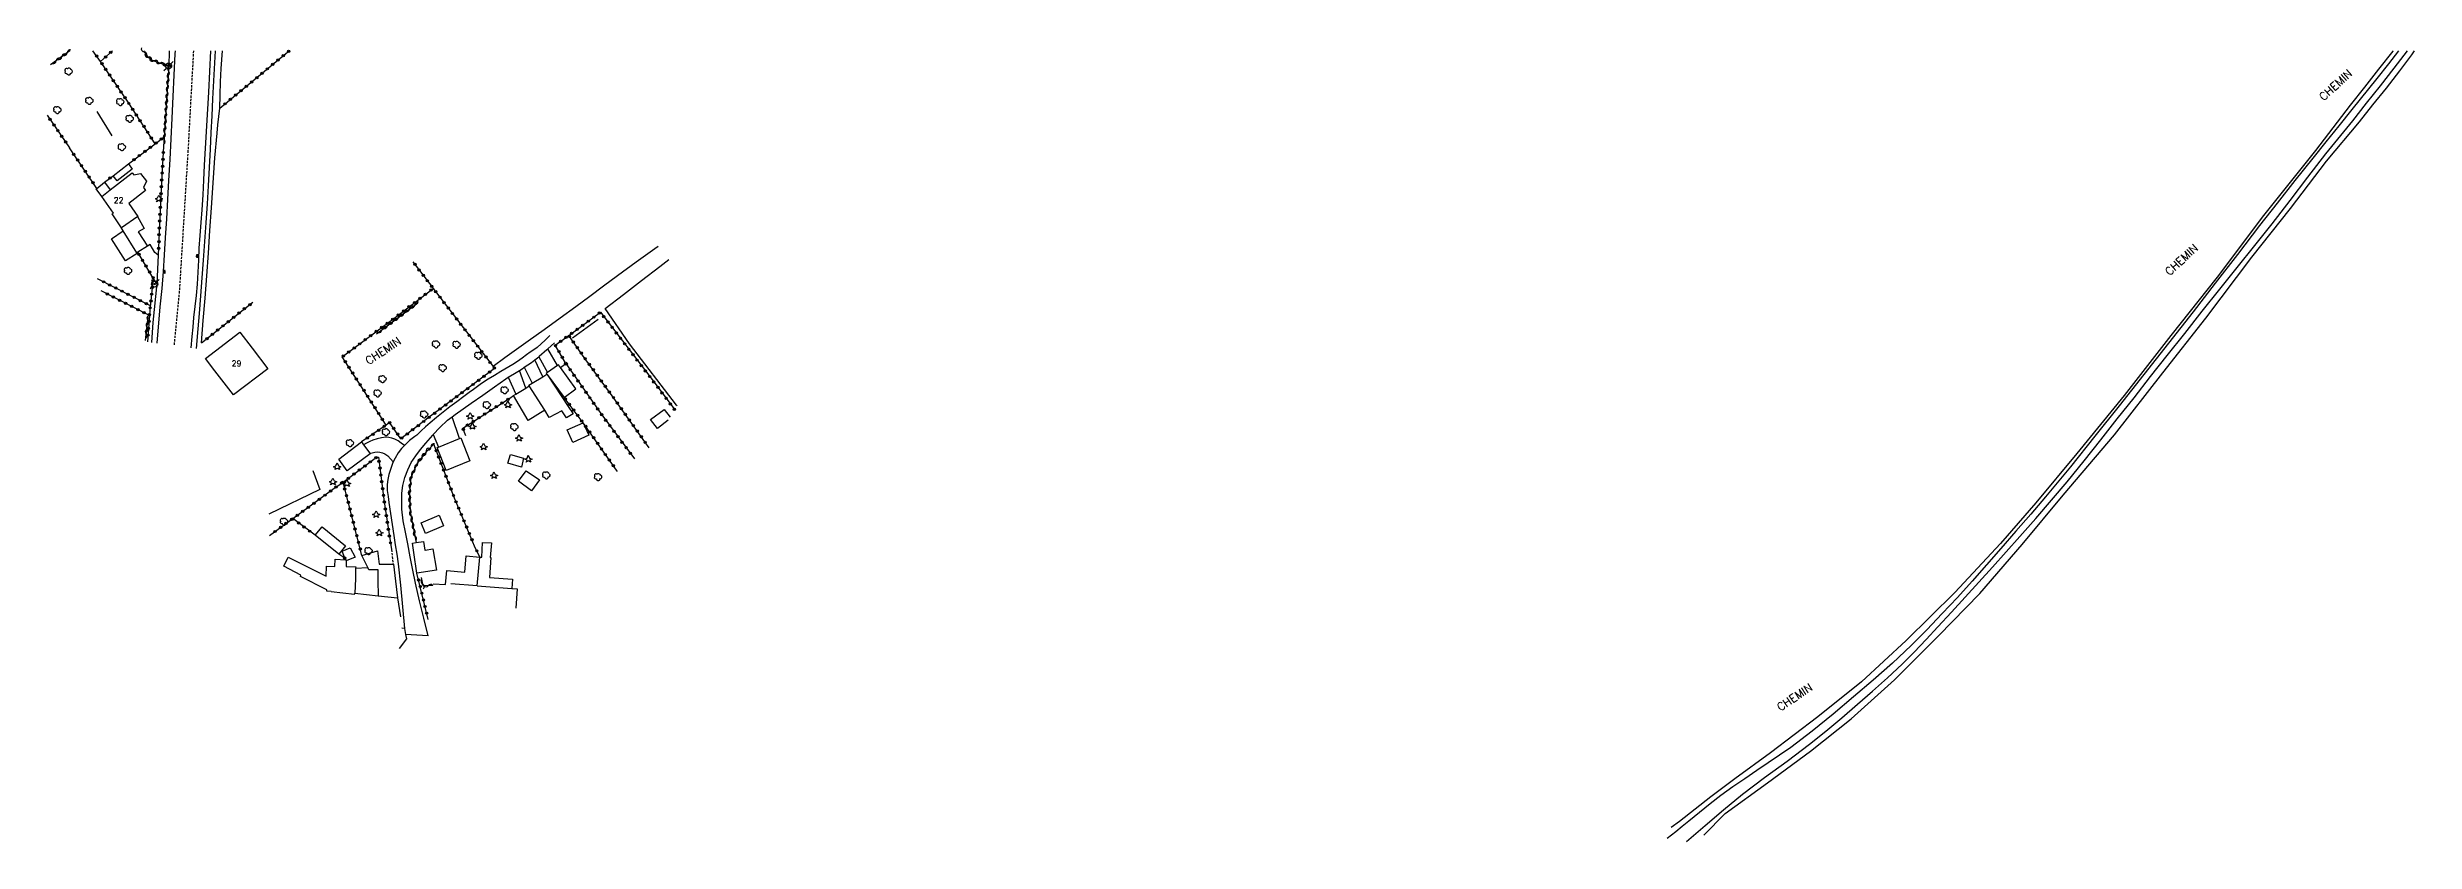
# Model space of a CAD drawing. Header units: millimetres. Extents: x 96009 to 97000, y 132000 to 133001.
# Drawn here: x 96009 to 96526, y 132827 to 133001 of the extents above; entities that cross this region are included whole.
import ezdxf
from ezdxf.enums import TextEntityAlignment as Align

# ---------------------------------------------------------------- set-up
doc = ezdxf.new("R2010")
doc.units = ezdxf.units.MM
doc.linetypes.add('DASHED', pattern=[0.75, 0.5, -0.25])
doc.layers.get('0').update_dxf_attribs({"linetype": 'CONTINUOUS'})
for name, color, linetype in [('W0001', 6, 'DASHED'), ('W0008', 7, 'CONTINUOUS'), ('W0014', 7, 'CONTINUOUS'), ('W0017', 7, 'CONTINUOUS'), ('W0071', 7, 'CONTINUOUS'), ('W0101', 7, 'CONTINUOUS'), ('W0104', 1, 'CONTINUOUS'), ('W0112', 1, 'DASHED'), ('W0300', 7, 'CONTINUOUS'), ('W0303', 7, 'CONTINUOUS'), ('W0310', 3, 'CONTINUOUS'), ('W0323', 7, 'CONTINUOUS'), ('W0330', 7, 'CONTINUOUS'), ('W0401', 7, 'CONTINUOUS'), ('W0473', 7, 'CONTINUOUS'), ('W0989', 7, 'CONTINUOUS'), ('W0991', 7, 'CONTINUOUS')]:
    doc.layers.add(name, color=color, linetype=linetype)
doc.styles.get("Standard").update_dxf_attribs({"font": 'romans.shx', "width": 0.85})

# ---------------------------------------------------------------- blocks, each defined once
blk = doc.blocks.new('T300')
for p, q in [((-0.8, 0.51), (-0.86, 0.34)), ((-0.86, 0.34), (-0.86, 0.17)), ((-0.86, 0.17), (-0.74, 0.06)), ((-0.69, 0.63), (-0.8, 0.51)), ((-0.8, -0.06), (-0.74, 0.06)), ((-0.74, 0.06), (-0.69, 0.11)), ((-0.57, 0.69), (-0.69, 0.63)), ((-0.46, 0.69), (-0.57, 0.69)), ((-0.29, 0.63), (-0.46, 0.69)), ((-0.29, 0.63), (-0.17, 0.74)), ((-0.23, 0.57), (-0.29, 0.63)), ((-0.17, 0.74), (-0.06, 0.8)), ((-0.06, 0.8), (0.06, 0.8)), ((0.06, 0.8), (0.23, 0.74)), ((0.23, 0.74), (0.34, 0.63)), ((0.34, 0.63), (0.4, 0.51)), ((0.46, 0.46), (0.34, 0.46)), ((0.4, 0.51), (0.4, 0.46)), ((0.57, 0.4), (0.46, 0.46)), ((0.57, 0.4), (0.69, 0.29)), ((0.69, 0.29), (0.74, 0.17)), ((0.74, 0.06), (0.69, -0.17)), ((0.74, 0.17), (0.74, 0.06)), ((-0.8, -0.17), (-0.8, -0.06)), ((-0.8, -0.23), (-0.8, -0.17)), ((-0.74, -0.34), (-0.8, -0.23)), ((-0.69, -0.4), (-0.74, -0.34)), ((-0.51, -0.46), (-0.69, -0.4)), ((-0.4, -0.46), (-0.51, -0.46)), ((-0.4, -0.46), (-0.34, -0.46)), ((-0.34, -0.46), (-0.34, -0.4)), ((-0.34, -0.51), (-0.34, -0.46)), ((-0.29, -0.63), (-0.34, -0.51)), ((-0.17, -0.74), (-0.29, -0.63)), ((-0.06, -0.8), (-0.17, -0.74)), ((0.06, -0.8), (-0.06, -0.8)), ((0.17, -0.74), (0.06, -0.8)), ((0.23, -0.69), (0.17, -0.74)), ((0.29, -0.46), (0.23, -0.46)), ((0.29, -0.63), (0.23, -0.69)), ((0.46, -0.4), (0.29, -0.46)), ((0.34, -0.51), (0.29, -0.63)), ((0.34, -0.51), (0.34, -0.46)), ((0.57, -0.34), (0.46, -0.4)), ((0.63, -0.29), (0.57, -0.34)), ((0.69, -0.17), (0.63, -0.29))]:
    blk.add_line(p, q)
blk = doc.blocks.new('T303')
for p, q in [((-0.77, 0), (-0.28, 0.21)), ((-0.28, -0.21), (-0.77, 0)), ((-0.28, 0.21), (0, 0.83)), ((0, 0.83), (0.28, 0.21)), ((0.28, 0.21), (0.83, 0)), ((0.83, 0), (0.28, -0.21)), ((-0.49, -0.63), (-0.28, -0.21)), ((0, -0.35), (-0.49, -0.63)), ((0.56, -0.63), (0, -0.35)), ((0.28, -0.21), (0.56, -0.63))]:
    blk.add_line(p, q)
blk = doc.blocks.new('T473')
for p, q in [((-0.166667, 0.166667), (0.166667, -0.166667)), ((-0.166667, -0.166667), (0.166667, 0.166667)), ((0.500001, 0.500001), (1.000002, 1.000002)), ((-1.000002, -1.000002), (-0.500001, -0.500001))]:
    blk.add_line(p, q)
blk.add_ellipse((0, 0), major_axis=(0.471405, 0.471405), ratio=1, start_param=5.4977871438, end_param=11.780972451)
blk = doc.blocks.new('T401')
for p, q in [((-0.3, 0.3), (0, 0.3)), ((-0.3, -0.25), (-0.3, 0.3)), ((-0.3, 0.15), (0, 0.15)), ((-0.3, 0), (0, 0)), ((0, 0.3), (0, -0.25)), ((-0.3, -0.15), (0, -0.15)), ((-0.3, -0.25), (-0.3, -0.3)), ((-0.3, -0.3), (0, -0.3)), ((0, -0.3), (0, -0.25))]:
    blk.add_line(p, q)
blk = doc.blocks.new('t323o')
at = {"color": 0, "linetype": 'Continuous'}
for radius in [0.25, 0.15]:
    blk.add_circle((0, 0), radius, dxfattribs=at)
blk = doc.blocks.new('t310o')
at = {"color": 0, "linetype": 'Continuous'}
for centre, start, end in [((-0.5, 0.38), 216.8699, 323.1304), ((0.5, -0.37), 36.8699, 143.1303)]:
    blk.add_arc(centre, 0.625, start, end, dxfattribs=at)

msp = doc.modelspace()

# ---------------------------------------------------------------- linework, layer by layer
at = {"layer": 'W0001'}
msp.add_lwpolyline([(96040.52, 133000), (96039.32, 132978.2), (96037.43, 132947.43), (96036.27, 132935.59)], dxfattribs=at)
at = {"layer": 'W0008'}
msp.add_lwpolyline([(96091.83, 132872.11), (96086.9, 132872.41)], dxfattribs=at)
at = {"layer": 'W0014'}
for points in [[(96035.22, 133000), (96035.12, 132996.67)], [(96036.49, 133000), (96036.45, 132999.34), (96036.21, 132994.67), (96035.99, 132990), (96035.77, 132985.32)], [(96040.05, 132935.1), (96040.26, 132937.55), (96040.44, 132939.61), (96040.63, 132941.67), (96040.89, 132944.11), (96041.18, 132946.54), (96041.42, 132948.98), (96041.57, 132951.6), (96041.68, 132954.21), (96041.8, 132956.83), (96042.01, 132959.65), (96042.24, 132962.46), (96042.45, 132965.27), (96042.64, 132968.51), (96042.8, 132971.76), (96042.97, 132975), (96043.86, 132990.96), (96044.3, 133000)], [(96041.16, 132934.95), (96041.53, 132939.26), (96041.85, 132942.58), (96042.15, 132946.47), (96042.43, 132950.36), (96042.7, 132954.25), (96043.01, 132958.35), (96043.33, 132962.43), (96043.62, 132966.53), (96043.85, 132970.51), (96044.04, 132974.49), (96044.23, 132978.48), (96044.42, 132982.14), (96044.61, 132985.81), (96044.79, 132989.48), (96045.34, 133000)], [(96035.77, 132985.32), (96035.55, 132980.77), (96035.33, 132976.22), (96035.1, 132971.67), (96034.87, 132967.49), (96034.63, 132963.3), (96034.37, 132959.12), (96034.14, 132955.42), (96033.88, 132951.73), (96033.58, 132948.04), (96033.17, 132944.01), (96032.5, 132936.08), (96032.5, 132936.08)], [(96032.82, 132955.3), (96032.5, 132949.11), (96032.23, 132946.26), (96031.95, 132943.42), (96031.66, 132940.58), (96031.33, 132936.23), (96031.33, 132936.23)], [(96086.9, 132872.41), (96087.15, 132871.46), (96085.52, 132869.35)], [(96086.7, 132873.72), (96086.12, 132873.76)], [(96086.7, 132873.72), (96086.9, 132872.41)]]:
    msp.add_lwpolyline(points, dxfattribs=at)
at = {"layer": 'W0017'}
for points in [[(96032.82, 132955.3), (96032.09, 132955.93), (96031.08, 132957.68), (96030.44, 132957.32)], [(96116.91, 132928.74), (96115.15, 132932.46)], [(96116.03, 132933.14), (96117.96, 132929.66)], [(96120.15, 132931.23), (96118, 132934.83)], [(96109.38, 132928.65), (96111.05, 132924.96)], [(96113.19, 132926.28), (96111.8, 132930.15)], [(96112.88, 132930.83), (96114.58, 132927.32)], [(96092.94, 132916.1), (96094.12, 132913.39)], [(96098.68, 132915.26), (96097.08, 132920)], [(96086.66, 132913.72), (96085.97, 132914.23), (96085.27, 132914.75), (96084.53, 132915.14), (96083.92, 132915.33), (96083.27, 132915.46), (96082.63, 132915.51), (96081.66, 132915.43), (96080.7, 132915.2), (96079.76, 132914.88), (96079.07, 132914.58), (96078.4, 132914.23), (96077.73, 132913.89)], [(96079.1, 132912.01), (96079.64, 132912.14), (96080.18, 132912.26), (96080.72, 132912.31), (96081.28, 132912.26), (96081.83, 132912.12), (96082.35, 132911.92), (96083.03, 132911.45), (96083.63, 132910.81), (96084.23, 132910.18)]]:
    msp.add_lwpolyline(points, dxfattribs=at)
at = {"layer": 'W0071'}
for points in [[(96522.74, 133000), (96520.53, 132997.2), (96517.98, 132993.96), (96516.17, 132991.7), (96514.36, 132989.44), (96512.55, 132987.18)], [(96512.75, 132984.73), (96515.75, 132988.55), (96518.76, 132992.38), (96521.75, 132996.22), (96524.68, 133000)], [(96512.55, 132987.18), (96509.68, 132983.64), (96506.82, 132980.1), (96503.96, 132976.55), (96500.07, 132971.64), (96496.21, 132966.72), (96492.36, 132961.79), (96487.5, 132955.51), (96482.65, 132949.21), (96477.79, 132942.93), (96472.42, 132936.08), (96467.04, 132929.24), (96461.62, 132922.42), (96456.32, 132915.74), (96450.99, 132909.09), (96445.56, 132902.52), (96442.32, 132898.72), (96439.04, 132894.96), (96435.75, 132891.2), (96432.61, 132887.62), (96429.46, 132884.05), (96426.27, 132880.52), (96422.96, 132876.96), (96419.61, 132873.44), (96416.17, 132870), (96412.06, 132866.15), (96407.84, 132862.41), (96403.56, 132858.74), (96399.07, 132854.95), (96394.52, 132851.25), (96389.85, 132847.7), (96387.39, 132845.99), (96384.9, 132844.32), (96382.42, 132842.64), (96379.78, 132840.85), (96377.14, 132839.06), (96374.55, 132837.21), (96372.18, 132835.37), (96369.85, 132833.47), (96367.52, 132831.57), (96366.09, 132830.42), (96364.66, 132829.27), (96362.8, 132827.79)], [(96367.02, 132827.11), (96371.13, 132830.63), (96375.15, 132834.08), (96379.24, 132837.46), (96384.11, 132841.14), (96389.07, 132844.72), (96393.95, 132848.4), (96397.48, 132851.26), (96400.96, 132854.18), (96404.41, 132857.14), (96407.71, 132860), (96410.98, 132862.9), (96414.17, 132865.89), (96416.83, 132868.57), (96419.42, 132871.31), (96421.99, 132874.07), (96425, 132877.3), (96427.99, 132880.55), (96430.97, 132883.82), (96433.97, 132887.14), (96436.96, 132890.48), (96439.93, 132893.83), (96443.41, 132897.79), (96446.87, 132901.78), (96450.27, 132905.8), (96453.97, 132910.35), (96457.61, 132914.96), (96461.24, 132919.56), (96464.89, 132924.17), (96468.53, 132928.77), (96472.16, 132933.38), (96475.98, 132938.23), (96479.79, 132943.07), (96483.62, 132947.9), (96487.44, 132952.67), (96491.29, 132957.41), (96495.1, 132962.19), (96499.02, 132967.28), (96502.9, 132972.4), (96506.85, 132977.47), (96508.81, 132979.9), (96510.78, 132982.31), (96512.75, 132984.73)], [(96118.45, 132937.75), (96117.43, 132936.75), (96116.55, 132935.96), (96115.7, 132935.16), (96114.95, 132934.6), (96114.16, 132934.09), (96113.38, 132933.57), (96112.38, 132932.84), (96111.38, 132932.1), (96110.36, 132931.4), (96109.51, 132930.89), (96108.64, 132930.41), (96107.77, 132929.92)], [(96108.86, 132928.33), (96109.38, 132928.65), (96110.74, 132929.49), (96111.8, 132930.15), (96112.62, 132930.65), (96112.88, 132930.83), (96114.44, 132931.89), (96115.15, 132932.46), (96116.03, 132933.14), (96116.16, 132933.25), (96117.83, 132934.69), (96118, 132934.83), (96119.5, 132936.13)], [(96091.83, 132872.11), (96090.89, 132875.94), (96089.94, 132879.78), (96089.07, 132883.62), (96088.47, 132886.49), (96087.91, 132889.36), (96087.38, 132892.24), (96086.88, 132894.76), (96086.41, 132897.27), (96086.13, 132899.8), (96086.07, 132901.55), (96086.1, 132903.3), (96086.31, 132905.01), (96086.76, 132906.72), (96087.39, 132908.39), (96088.17, 132909.98), (96089.12, 132911.47), (96090.21, 132912.88), (96091.35, 132914.25), (96092.85, 132915.99), (96092.94, 132916.1), (96094.42, 132917.67), (96096.09, 132919.23), (96097.08, 132920), (96097.76, 132920.53), (96099.51, 132921.75), (96101.26, 132922.95), (96103.79, 132924.75), (96106.33, 132926.54), (96108.86, 132928.33)], [(96107.77, 132929.92), (96106.36, 132929.06), (96104.94, 132928.2), (96103.55, 132927.3), (96101.47, 132925.78), (96101.14, 132925.52)], [(96101.14, 132925.52), (96099.62, 132924.4), (96098.11, 132923.27), (96096.61, 132922.14), (96095.14, 132921.01), (96093.69, 132919.87), (96092.27, 132918.69), (96091.28, 132917.8), (96090.31, 132916.89), (96089.34, 132915.97)], [(96089.34, 132915.97), (96088.94, 132915.7), (96087.79, 132914.8), (96086.89, 132913.96), (96086.66, 132913.72), (96086.03, 132913.06), (96085.28, 132912.1), (96084.6, 132910.97), (96084.23, 132910.18), (96084.03, 132909.75), (96083.58, 132908.5), (96083.26, 132907.41), (96083.03, 132906.3), (96082.9, 132905.18), (96082.92, 132903.87), (96083.09, 132902.56), (96083.27, 132901.25), (96083.59, 132898.84), (96083.98, 132896.44), (96084.36, 132894.04), (96084.66, 132891.98), (96084.97, 132889.93), (96085.26, 132887.88), (96085.8, 132883.17), (96086.25, 132878.44), (96086.7, 132873.72)]]:
    msp.add_lwpolyline(points, dxfattribs=at)
at = {"layer": 'W0101'}
for points in [[(96026.36, 132966.65), (96028.33, 132963.79), (96024.78, 132961.31), (96022.77, 132964.36), (96023.05, 132964.52), (96020.47, 132968.17), (96022.34, 132969.63), (96027.14, 132973.36), (96027.51, 132972.93), (96028.98, 132973.19), (96030.26, 132971.5), (96029.6, 132970.14), (96030.06, 132969.5)], [(96049.29, 132924.8), (96045.23, 132930.07), (96043.16, 132932.74), (96050.68, 132938.52), (96053.38, 132934.97), (96056.8, 132930.46)]]:
    msp.add_lwpolyline(points, close=True, dxfattribs=at)
for points in [[(96070.65, 132881.77), (96075.71, 132881.22)], [(96075.71, 132881.22), (96075.78, 132881.4), (96080.95, 132880.88)], [(96080.95, 132880.88), (96085.16, 132880.45), (96085.81, 132876.23)], [(96102.6, 132883.03), (96096.8, 132883.47)], [(96102.6, 132883.03), (96110.12, 132882.45), (96111.35, 132882.36), (96111.02, 132878.19)]]:
    msp.add_lwpolyline(points, dxfattribs=at)
at = {"layer": 'W0104'}
for points in [[(96022.99, 132972.7), (96026.33, 132975.31), (96027.14, 132974.13), (96023.81, 132971.58)], [(96126.99, 132916), (96123.5, 132914.37), (96122.27, 132917.11), (96125.75, 132918.67)], [(96077.29, 132914.49), (96077.73, 132913.89), (96079.1, 132912.01), (96079.17, 132911.92), (96074.11, 132908.18), (96072.33, 132910.72)], [(96101, 132910.36), (96095.76, 132908.26), (96093.83, 132913.27), (96094.12, 132913.39), (96098.68, 132915.26), (96098.97, 132915.38)], [(96112.25, 132908.98), (96109.27, 132909.85), (96109.85, 132911.74), (96112.7, 132910.93)], [(96116.18, 132906.24), (96114.47, 132903.78), (96111.57, 132905.9), (96113.27, 132908.2)], [(96072.34, 132889.98), (96067.13, 132894.09), (96068.69, 132895.96), (96073.78, 132891.8)], [(96090.35, 132896.82), (96094.24, 132898.52), (96095.23, 132896.17), (96091.29, 132894.5), (96090.35, 132896.82)], [(96089.4, 132885.8), (96088.74, 132890.31), (96088.41, 132892.34), (96089.21, 132892.48), (96090.81, 132892.76), (96091.14, 132890.85), (96091.17, 132890.86), (96092.9, 132891.1), (96093.69, 132886.43)]]:
    msp.add_lwpolyline(points, close=True, dxfattribs=at)
for points in [[(96020.47, 132968.17), (96019.24, 132969.82), (96019.4, 132969.94), (96021.08, 132971.29), (96022.34, 132969.63)], [(96028.3, 132963.77), (96029.75, 132961.18), (96028.46, 132960.42), (96030.44, 132957.32), (96028.33, 132955.97), (96028.14, 132955.85), (96025.18, 132960.66), (96024.75, 132961.35)], [(96028.14, 132955.85), (96028.24, 132955.69), (96025.67, 132954.12), (96022.61, 132958.94), (96025.18, 132960.66)], [(96117.84, 132929.22), (96121.62, 132924.22), (96124.16, 132926.14), (96120.79, 132930.79), (96120.36, 132931.38), (96120.15, 132931.23), (96117.96, 132929.66), (96117.67, 132929.45), (96117.8, 132929.28)], [(96117.34, 132921.41), (96113.69, 132919.18), (96110.51, 132924.62), (96111.05, 132924.96), (96113.19, 132926.28), (96113.95, 132926.76)], [(96113.95, 132926.76), (96113.87, 132926.89), (96114.58, 132927.32), (96116.91, 132928.74), (96117.8, 132929.28)], [(96117.84, 132929.22), (96122.49, 132922.27), (96123.59, 132920.64), (96122.12, 132919.78), (96121.05, 132921.32), (96118.33, 132919.84), (96117.34, 132921.41), (96113.95, 132926.76)], [(96117.84, 132929.22), (96117.8, 132929.28)], [(96144.36, 132919.23), (96141.97, 132917.45), (96140.49, 132919.42), (96143.43, 132921.6), (96144.77, 132919.9)], [(96073.79, 132888.71), (96073.65, 132889.08), (96073.07, 132890.61), (96074.79, 132891.32), (96075.87, 132889.28), (96073.95, 132888.47)], [(96080.99, 132880.88), (96080.9, 132884.2), (96080.94, 132885.08), (96080.89, 132886.56), (96078.88, 132886.56), (96078.72, 132886.89), (96078.65, 132887.03), (96077.37, 132889.67), (96080.8, 132890.69), (96081.14, 132887.74), (96084.17, 132887.79), (96084.24, 132887.79), (96084.74, 132884.07), (96085.16, 132880.45)], [(96103.14, 132889.34), (96103.6, 132889.31), (96103.58, 132889.28), (96103.71, 132892.49), (96105.67, 132892.43), (96105.4, 132889.2), (96105.53, 132889.2), (96105.23, 132884.88), (96110.31, 132884.53), (96110.12, 132882.45)], [(96070.65, 132881.77), (96069.69, 132881.9), (96069.67, 132882.14), (96063.92, 132885.06), (96064.04, 132885.34), (96060.27, 132887.32), (96061.23, 132889.34), (96069.54, 132885.16), (96069.62, 132887.31), (96071.47, 132887.27), (96071.52, 132888.86), (96073.79, 132888.71), (96073.96, 132888.7), (96073.95, 132888.47), (96073.89, 132887.23), (96076, 132887.17), (96075.99, 132886.93), (96075.93, 132884.54), (96075.78, 132881.4)], [(96075.99, 132886.93), (96078.65, 132887.03)], [(96092.91, 132883.5), (96095.66, 132883.36), (96095.9, 132886.41), (96099.85, 132886.02), (96100.16, 132889.63), (96103.14, 132889.34)], [(96102.6, 132883.03), (96103.14, 132889.34)]]:
    msp.add_lwpolyline(points, dxfattribs=at)
at = {"layer": 'W0112'}
msp.add_lwpolyline([(96083.84, 132890.95), (96084.17, 132887.79)], dxfattribs=at)
at = {"layer": 'W0300'}
msp.add_lwpolyline([(96022.75, 132981.41), (96019.44, 132986.77)], dxfattribs=at)
at = {"layer": 'W0303'}
for points in [[(96123.44, 132937.29), (96129.02, 132941.34)], [(96066.66, 132908.27), (96068.19, 132904.09), (96056.98, 132898.74)]]:
    msp.add_lwpolyline(points, dxfattribs=at)
at = {"layer": 'W0310'}
for points in [[(96013.47, 133000), (96009.29, 132996.94)], [(96029.58, 133000), (96030.41, 132998.84), (96031.52, 132997.95), (96035.12, 132996.67), (96034.14, 132981.22), (96034.01, 132979.14)], [(96030.02, 132936.64), (96030.69, 132942.43)], [(96080.55, 132938.13), (96089.58, 132944.94)], [(96093.06, 132913.98), (96091.46, 132912.44), (96089.46, 132909.83), (96088.05, 132906.73), (96087.74, 132903.27), (96087.91, 132899.25), (96088.72, 132895.13), (96089.21, 132892.48)], [(96092.87, 132883.12), (96090.74, 132883.05), (96090.41, 132884.87)]]:
    msp.add_lwpolyline(points, dxfattribs=at)
at = {"layer": 'W0323'}
for points in [[(96020.2, 132997.65), (96018.54, 133000)], [(96020.2, 132997.65), (96022.83, 133000)], [(96046.29, 132987.47), (96060.74, 132999.41), (96061.46, 133000)], [(96032.14, 132979.71), (96026.36, 132988.54), (96020.2, 132997.65)], [(96008.57, 132985.93), (96013.39, 132978.82)], [(96014, 132977.93), (96013.39, 132978.82)], [(96019.4, 132969.94), (96014, 132977.93)], [(96026.33, 132975.31), (96032.14, 132979.71), (96034.14, 132981.22)], [(96034.01, 132979.14), (96033.41, 132968.43), (96032.82, 132955.3)], [(96021.08, 132971.29), (96022.99, 132972.7)], [(96032.5, 132949.11), (96031.75, 132950.34), (96028.33, 132955.97)], [(96088.5, 132953.9), (96092.87, 132948.17), (96092.9, 132948.13), (96092.94, 132948.07), (96106.05, 132931.01), (96106.38, 132930.59), (96092.1, 132919.89), (96085.88, 132915.2), (96083.43, 132918.72), (96082.67, 132918.2), (96077.29, 132914.49)], [(96031.11, 132944.29), (96019.54, 132950.18)], [(96030.88, 132942.17), (96020.35, 132947.52)], [(96031.75, 132950.34), (96031, 132943.29), (96030.88, 132942.17), (96030.46, 132936.35)], [(96082.67, 132918.2), (96073.06, 132933.11), (96084.61, 132941.72), (96092.94, 132948.07)], [(96042.28, 132936.15), (96053.49, 132945.04), (96053.49, 132945.04)], [(96120.79, 132930.79), (96121.97, 132931.63), (96119.66, 132935.64), (96122.6, 132937.78), (96129.54, 132942.85), (96140.81, 132928.12), (96145.77, 132921.54)], [(96140.19, 132913.2), (96139.24, 132914.52), (96132.12, 132924.58), (96126.13, 132932.77), (96122.6, 132937.78)], [(96121.97, 132931.63), (96129.6, 132920.72), (96136.94, 132910.81)], [(96100.07, 132915.83), (96099.44, 132917.53), (96109.69, 132924.1), (96110.51, 132924.62)], [(96133.22, 132908.07), (96133.04, 132908.32), (96125.75, 132918.67), (96121.62, 132924.22)], [(96073.82, 132906.13), (96080.57, 132911.15), (96081, 132911.14), (96082.26, 132901.39), (96083.84, 132890.95)], [(96102.01, 132891.72), (96097.62, 132902.17), (96093.06, 132913.98)], [(96057.15, 132894.04), (96062.24, 132897.74), (96071.04, 132904.14), (96073.23, 132905.7), (96073.26, 132905.72), (96073.82, 132906.13)], [(96077.37, 132889.67), (96073.23, 132905.7), (96073.26, 132905.72)], [(96067.13, 132894.09), (96062.24, 132897.74)], [(96073.65, 132889.08), (96072.34, 132889.98)], [(96103.14, 132889.34), (96102.01, 132891.72)], [(96091.88, 132875.69), (96091.88, 132875.69), (96089.4, 132885.8)]]:
    msp.add_lwpolyline(points, dxfattribs=at)
at = {"layer": 'W0330'}
for points in [[(96042.28, 132936.15), (96042.66, 132941.03), (96043.05, 132945.9), (96043.42, 132950.78), (96043.78, 132955.76), (96044.13, 132960.73), (96044.49, 132965.71), (96044.86, 132971.15), (96045.23, 132976.58), (96045.7, 132982.01), (96045.89, 132983.83), (96046.09, 132985.65), (96046.29, 132987.47), (96046.37, 132990.35), (96046.45, 132993.24), (96046.57, 132996.12), (96046.85, 133000)], [(96521.55, 133000), (96521.52, 132999.97), (96518.38, 132996.02), (96515.27, 132992.06), (96512.15, 132988.1)], [(96514.18, 132984.49), (96517.14, 132988.18), (96520.1, 132991.87), (96523.01, 132995.6), (96525.63, 132999.14), (96526.26, 133000)], [(96512.15, 132988.1), (96504.54, 132978.23), (96493.2, 132964.01), (96483.04, 132950.5), (96472.97, 132937.77), (96462.71, 132924.64), (96452.37, 132911.99), (96443.42, 132901.17), (96435.7, 132892.32), (96425.72, 132881.55), (96415.05, 132871.11), (96405.33, 132862.08), (96395.72, 132854.4), (96385.37, 132846.51), (96377.58, 132840.86), (96372.34, 132836.91), (96365.47, 132831.52), (96363.7, 132830.22), (96363.7, 132830.22), (96363.7, 132830.22)], [(96370.83, 132828.54), (96370.83, 132828.54), (96370.83, 132828.54), (96370.83, 132828.54), (96375.46, 132833.28), (96384.76, 132840), (96394.13, 132846.92), (96403.06, 132853.93), (96412.5, 132862.45), (96422.12, 132872.12), (96431.16, 132881.33), (96440.4, 132892.07), (96449.42, 132902.86), (96460.61, 132916.08), (96471.21, 132929.64), (96480.61, 132941.53), (96490.68, 132954.92), (96499.1, 132965.52), (96506.97, 132975.89), (96514.18, 132984.49)], [(96142.14, 132957.26), (96141.4, 132956.71), (96137.32, 132953.77), (96133.24, 132950.83), (96130.22, 132948.57), (96127.2, 132946.32), (96124.16, 132944.07), (96120.7, 132941.55), (96117.22, 132939.04), (96113.74, 132936.54), (96111.17, 132934.7), (96108.61, 132932.86), (96106.05, 132931.01)], [(96130.58, 132943.7), (96134.56, 132946.73), (96138.54, 132949.77), (96142.5, 132952.83), (96144.49, 132954.42)], [(96146.27, 132922.37), (96146.14, 132922.55), (96135.89, 132935.92), (96130.58, 132943.7)]]:
    msp.add_lwpolyline(points, dxfattribs=at)

# ---------------------------------------------------------------- block references
at = {"layer": 'W0300', "rotation": 359.9999899820874}
for p in [(96013.27, 132995.47), (96017.8, 132989.05), (96024.55, 132988.79), (96010.8, 132987.04), (96026.63, 132985.13), (96024.9, 132978.93), (96026.26, 132951.88), (96093.61, 132935.83), (96098.1, 132935.74), (96095.07, 132930.64), (96102.88, 132933.33), (96081.9, 132928.21), (96108.61, 132925.78), (96080.83, 132925.11), (96091.01, 132920.49), (96104.72, 132922.53), (96082.66, 132916.62), (96110.75, 132917.76), (96074.78, 132914.21), (96117.72, 132907.19), (96129.05, 132906.8), (96060.37, 132897.06), (96078.84, 132890.65)]:
    msp.add_blockref('T300', p, dxfattribs=at)
at = {"layer": 'W0303', "rotation": 359.9999899820874}
for p in [(96032.96, 132967.64), (96101.02, 132920.12), (96109.29, 132922.62), (96101.52, 132917.89), (96111.71, 132915.3), (96103.97, 132913.4), (96113.75, 132910.74), (96071.02, 132905.76), (96071.95, 132909.07), (96074.08, 132905.42), (96106.24, 132907.15), (96080.46, 132898.64), (96081.16, 132894.63)]:
    msp.add_blockref('T303', p, dxfattribs=at)
at = {"layer": 'W0310'}
for p, rotation in [((96010.5, 132997.82), 216.2342365408957), ((96011.71, 132998.71), 216.2342365408957), ((96012.92, 132999.6), 216.2342365408957), ((96029.72, 132999.81), 305.5101749401115), ((96030.65, 132998.65), 321.3085890025257), ((96031.88, 132997.82), 340.4993162775574), ((96033.3, 132997.32), 340.4993162775574), ((96034.71, 132996.82), 340.4993162775574), ((96034.87, 132992.62), 266.3682799759112), ((96034.96, 132994.11), 266.3682799759112), ((96035.06, 132995.61), 266.3682799759112), ((96034.58, 132988.13), 266.3682799759112), ((96034.68, 132989.62), 266.3682799759112), ((96034.77, 132991.12), 266.3682799759112), ((96034.2, 132982.14), 266.3682799759112), ((96034.3, 132983.64), 266.3682799759112), ((96034.39, 132985.13), 266.3682799759112), ((96034.49, 132986.63), 266.3682799759112), ((96034.11, 132980.64), 266.3565624901549), ((96030.54, 132941.11), 83.36731106984979), ((96084.14, 132940.84), 37.03294262177051), ((96085.34, 132941.74), 37.03294262177051), ((96086.53, 132942.64), 37.03294262177051), ((96087.73, 132943.55), 37.03294262177051), ((96088.93, 132944.45), 37.03294262177051), ((96030.19, 132938.13), 83.36731106984979), ((96030.37, 132939.62), 83.36731106984979), ((96081.74, 132939.03), 37.03294262177051), ((96082.94, 132939.93), 37.03294262177051), ((96089.59, 132909.99), 232.6109247410729), ((96090.5, 132911.18), 232.6109247410729), ((96091.41, 132912.37), 232.6109247410729), ((96092.48, 132913.42), 223.9039134595927), ((96087.97, 132905.84), 264.9865974455623), ((96088.3, 132907.28), 245.4280226097114), ((96088.93, 132908.65), 245.4280226097114), ((96087.76, 132902.85), 272.4221148548416), ((96087.84, 132904.35), 264.9865974455623), ((96087.83, 132901.35), 272.4221148548416), ((96087.89, 132899.86), 272.4221148548416), ((96088.09, 132898.37), 281.0637997092171), ((96088.37, 132896.9), 281.0637997092171), ((96088.66, 132895.43), 281.0637997092171), ((96088.94, 132893.95), 280.4891560608275), ((96090.68, 132883.39), 100.1825682289241), ((96091.9, 132883.09), 181.873493013708)]:
    msp.add_blockref('t310o', p, dxfattribs=dict(at, rotation=rotation))
at = {"layer": 'W0323'}
for p, rotation in [((96019.33, 132998.88), 125.3767672996127), ((96021.32, 132998.65), 41.77474626050533), ((96022.44, 132999.65), 41.77474626050533), ((96060.17, 132998.94), 39.58600162062115), ((96061.33, 132999.89), 39.05803831337558), ((96020.51, 132997.19), 124.0511857715626), ((96021.35, 132995.95), 124.0511857715626), ((96022.19, 132994.71), 124.0511857715626), ((96023.03, 132993.46), 124.0511857715626), ((96053.23, 132993.2), 39.58600162062115), ((96054.39, 132994.16), 39.58600162062115), ((96055.54, 132995.11), 39.58600162062115), ((96056.7, 132996.07), 39.58600162062115), ((96057.85, 132997.03), 39.58600162062115), ((96059.01, 132997.98), 39.58600162062115), ((96023.87, 132992.22), 124.0511857715626), ((96024.71, 132990.98), 124.0511857715626), ((96025.55, 132989.74), 124.0511857715626), ((96026.39, 132988.49), 123.1963322913227), ((96047.45, 132988.42), 39.58600162062115), ((96048.61, 132989.38), 39.58600162062115), ((96049.76, 132990.34), 39.58600162062115), ((96050.92, 132991.29), 39.58600162062115), ((96052.07, 132992.25), 39.58600162062115), ((96009.18, 132985.03), 304.1511247471357), ((96010.03, 132983.79), 304.1511247471357), ((96027.21, 132987.24), 123.1963322913227), ((96028.03, 132985.98), 123.1963322913227), ((96028.86, 132984.73), 123.1963322913227), ((96029.68, 132983.47), 123.1963322913227), ((96010.87, 132982.55), 304.1511247471357), ((96011.71, 132981.3), 304.1511247471357), ((96012.55, 132980.06), 304.1511247471357), ((96029.92, 132978.02), 37.08213237930381), ((96030.5, 132982.22), 123.1963322913227), ((96031.11, 132978.93), 37.08213237930381), ((96031.32, 132980.96), 123.1963322913227), ((96032.31, 132979.83), 37.07550362729445), ((96033.51, 132980.74), 37.07550362729445), ((96033.93, 132977.78), 266.8095034201471), ((96014.36, 132977.4), 124.0758918590958), ((96015.2, 132976.16), 124.0758918590958), ((96016.04, 132974.91), 124.0758918590958), ((96016.88, 132973.67), 124.0758918590958), ((96017.72, 132972.43), 124.0758918590958), ((96027.52, 132976.22), 37.08213237930381), ((96028.72, 132977.12), 37.08213237930381), ((96033.68, 132973.28), 266.8095034201471), ((96033.77, 132974.78), 266.8095034201471), ((96033.85, 132976.28), 266.8095034201471), ((96018.56, 132971.19), 124.0758918590958), ((96022.28, 132972.18), 36.53745865960904), ((96033.36, 132967.29), 267.4229709389923), ((96033.43, 132968.79), 266.8095034201471), ((96033.52, 132970.29), 266.8095034201471), ((96033.6, 132971.79), 266.8095034201471), ((96033.16, 132962.8), 267.4229709389923), ((96033.23, 132964.29), 267.4229709389923), ((96033.29, 132965.79), 267.4229709389923), ((96032.96, 132958.3), 267.4229709389923), ((96033.02, 132959.8), 267.4229709389923), ((96033.09, 132961.3), 267.4229709389923), ((96028.6, 132955.52), 121.2857567943292), ((96029.38, 132954.23), 121.2857567943292), ((96030.16, 132952.95), 121.2857567943292), ((96030.94, 132951.67), 121.2857567943292), ((96032.89, 132956.8), 267.4229709389923), ((96088.96, 132953.3), 307.3391638122023), ((96089.87, 132952.1), 307.3391638122023), ((96020.88, 132949.5), 152.9869492055279), ((96021.68, 132946.84), 153.0706064475837), ((96022.21, 132948.82), 152.9869492055279), ((96023.55, 132948.14), 152.9869492055279), ((96024.89, 132947.46), 152.9869492055279), ((96026.22, 132946.78), 152.9869492055279), ((96031.37, 132946.81), 263.9542066229466), ((96031.53, 132948.3), 263.9542066229466), ((96031.72, 132950.39), 121.2857567943292), ((96031.69, 132949.79), 263.9542066229466), ((96090.77, 132950.91), 307.3391638122023), ((96091.26, 132946.79), 37.32840292021785), ((96091.68, 132949.72), 307.3391638122023), ((96092.45, 132947.7), 37.32840292021785), ((96092.59, 132948.53), 307.3391638122023), ((96093.51, 132947.34), 307.5383890966433), ((96023.02, 132946.16), 153.0706064475837), ((96024.36, 132945.48), 153.0706064475837), ((96025.69, 132944.8), 153.0706064475837), ((96027.03, 132944.12), 153.0706064475837), ((96027.56, 132946.09), 152.9869492055279), ((96028.37, 132943.44), 153.0706064475837), ((96028.9, 132945.41), 152.9869492055279), ((96029.71, 132942.76), 153.0706064475837), ((96030.23, 132944.73), 152.9869492055279), ((96030.9, 132942.33), 263.7105274323536), ((96031.06, 132943.82), 263.9542066229466), ((96031.22, 132945.32), 263.9542066229466), ((96049.33, 132941.74), 38.41675661411502), ((96050.51, 132942.68), 38.41675661411502), ((96051.68, 132943.61), 38.41675661411502), ((96052.86, 132944.54), 38.41675661411502), ((96084.09, 132941.34), 36.72041483164442), ((96085.29, 132942.24), 37.32840292021785), ((96086.48, 132943.15), 37.32840292021785), ((96087.68, 132944.06), 37.32840292021785), ((96088.87, 132944.97), 37.32840292021785), ((96090.06, 132945.88), 37.32840292021785), ((96094.42, 132946.15), 307.5383890966433), ((96095.34, 132944.96), 307.5383890966433), ((96096.25, 132943.77), 307.5383890966433), ((96097.16, 132942.58), 307.5383890966433), ((96098.08, 132941.39), 307.5383890966433), ((96128.08, 132941.78), 36.1145420010084), ((96129.29, 132942.67), 36.1145420010084), ((96130.26, 132941.91), 307.4020355470794), ((96030.57, 132937.84), 265.9108708129904), ((96030.68, 132939.34), 265.9108708129904), ((96030.78, 132940.84), 265.9108708129904), ((96043.46, 132937.08), 38.41675661411502), ((96044.63, 132938.02), 38.41675661411502), ((96045.81, 132938.95), 38.41675661411502), ((96046.98, 132939.88), 38.41675661411502), ((96048.16, 132940.81), 38.41675661411502), ((96078.08, 132936.85), 36.72041483164442), ((96079.29, 132937.75), 36.72041483164442), ((96080.49, 132938.65), 36.72041483164442), ((96081.69, 132939.54), 36.72041483164442), ((96082.89, 132940.44), 36.72041483164442), ((96098.99, 132940.2), 307.5383890966433), ((96099.9, 132939.01), 307.5383890966433), ((96100.82, 132937.82), 307.5383890966433), ((96101.73, 132936.63), 307.5383890966433), ((96120.81, 132936.48), 36.12243923980189), ((96122.02, 132937.36), 36.12243923980189), ((96122.73, 132937.59), 125.2184905989916), ((96123.23, 132938.25), 36.1145420010084), ((96123.59, 132936.37), 125.2184905989916), ((96124.44, 132939.13), 36.1145420010084), ((96125.65, 132940.01), 36.1145420010084), ((96126.86, 132940.9), 36.1145420010084), ((96131.17, 132940.72), 307.4020355470794), ((96132.09, 132939.53), 307.4020355470794), ((96133, 132938.34), 307.4020355470794), ((96133.91, 132937.15), 307.4020355470794), ((96073.27, 132933.26), 36.72041483164442), ((96073.73, 132932.07), 122.7895746077176), ((96074.48, 132934.16), 36.72041483164442), ((96075.68, 132935.06), 36.72041483164442), ((96076.88, 132935.95), 36.72041483164442), ((96102.65, 132935.44), 307.5383890966433), ((96103.56, 132934.25), 307.5383890966433), ((96104.47, 132933.06), 307.5383890966433), ((96105.39, 132931.87), 307.5383890966433), ((96119.7, 132935.57), 119.9445173513841), ((96120.45, 132934.27), 119.9445173513841), ((96121.2, 132932.97), 119.9445173513841), ((96121.95, 132931.67), 119.9445173513841), ((96122.05, 132931.51), 304.9814449892898), ((96124.46, 132935.14), 125.2184905989916), ((96125.32, 132933.92), 125.2184905989916), ((96126.19, 132932.69), 126.1706384892119), ((96127.07, 132931.48), 126.1706384892119), ((96134.82, 132935.95), 307.4020355470794), ((96135.73, 132934.76), 307.4020355470794), ((96136.64, 132933.57), 307.4020355470794), ((96137.55, 132932.38), 307.4020355470794), ((96138.46, 132931.19), 307.4020355470794), ((96074.54, 132930.81), 122.7895746077176), ((96075.36, 132929.54), 122.7895746077176), ((96076.17, 132928.28), 122.7895746077176), ((96076.98, 132927.02), 122.7895746077176), ((96077.79, 132925.76), 122.7895746077176), ((96100.47, 132926.16), 216.8364912794561), ((96101.67, 132927.06), 216.8364912794561), ((96102.88, 132927.96), 216.8364912794561), ((96104.08, 132928.86), 216.8364912794561), ((96105.28, 132929.76), 216.8364912794561), ((96106.3, 132930.68), 307.5491785066768), ((96122.91, 132930.28), 304.9814449892898), ((96123.77, 132929.05), 304.9814449892898), ((96124.63, 132927.82), 304.9814449892898), ((96125.49, 132926.59), 304.9814449892898), ((96127.96, 132930.27), 126.1706384892119), ((96128.84, 132929.06), 126.1706384892119), ((96129.73, 132927.85), 126.1706384892119), ((96130.62, 132926.64), 126.1706384892119), ((96139.37, 132930), 307.4020355470794), ((96140.29, 132928.8), 307.4020355470794), ((96141.19, 132927.61), 307.0292638124417), ((96142.1, 132926.41), 307.0292638124417), ((96078.61, 132924.5), 122.7895746077176), ((96079.42, 132923.24), 122.7895746077176), ((96080.23, 132921.98), 122.7895746077176), ((96081.04, 132920.72), 122.7895746077176), ((96093.27, 132920.77), 216.8364912794561), ((96094.47, 132921.67), 216.8364912794561), ((96095.67, 132922.57), 216.8364912794561), ((96096.87, 132923.47), 216.8364912794561), ((96098.07, 132924.37), 216.8364912794561), ((96099.27, 132925.26), 216.8364912794561), ((96104.23, 132920.6), 32.62828536464576), ((96105.49, 132921.41), 32.62828536464576), ((96106.75, 132922.21), 32.62828536464576), ((96108.02, 132923.02), 32.62828536464576), ((96109.28, 132923.83), 32.62828536464576), ((96121.85, 132923.91), 126.6148613197945), ((96122.75, 132922.71), 126.6148613197945), ((96123.64, 132921.5), 126.6148613197945), ((96126.35, 132925.36), 304.9814449892898), ((96127.21, 132924.14), 304.9814449892898), ((96128.07, 132922.91), 304.9814449892898), ((96128.93, 132921.68), 304.9814449892898), ((96131.5, 132925.43), 126.1706384892119), ((96132.38, 132924.21), 125.2803841852432), ((96133.25, 132922.99), 125.2803841852432), ((96134.11, 132921.76), 125.2803841852432), ((96143, 132925.22), 307.0292638124417), ((96143.9, 132924.02), 307.0292638124417), ((96144.81, 132922.82), 307.0292638124417), ((96145.71, 132921.62), 307.0292638124417), ((96079.76, 132916.19), 214.5591515972885), ((96081, 132917.05), 214.5591515972885), ((96081.85, 132919.46), 122.7895746077176), ((96082.23, 132917.9), 214.5591515972885), ((96083.46, 132918.69), 124.7686843845453), ((96084.31, 132917.46), 124.7686843845453), ((96085.17, 132916.22), 124.7686843845453), ((96087.28, 132916.26), 217.005164188987), ((96088.48, 132917.16), 217.005164188987), ((96089.68, 132918.06), 217.005164188987), ((96090.87, 132918.97), 217.005164188987), ((96092.07, 132919.87), 217.005164188987), ((96099.55, 132917.23), 110.1284176932076), ((96100.44, 132918.17), 32.62828536464576), ((96101.7, 132918.98), 32.62828536464576), ((96102.96, 132919.79), 32.62828536464576), ((96124.54, 132920.3), 126.6148613197945), ((96125.43, 132919.1), 126.6148613197945), ((96126.31, 132917.88), 125.1459898760629), ((96127.17, 132916.65), 125.1459898760629), ((96128.03, 132915.43), 125.1459898760629), ((96129.8, 132920.45), 306.4945049227898), ((96130.69, 132919.25), 306.4945049227898), ((96131.58, 132918.04), 306.4945049227898), ((96132.48, 132916.84), 306.4945049227898), ((96133.37, 132915.63), 306.4945049227898), ((96134.98, 132920.54), 125.2803841852432), ((96135.85, 132919.32), 125.2803841852432), ((96136.71, 132918.09), 125.2803841852432), ((96137.58, 132916.87), 125.2803841852432), ((96138.44, 132915.64), 125.2803841852432), ((96078.53, 132915.34), 214.5591515972885), ((96080.42, 132911.04), 36.68875919984362), ((96086.08, 132915.35), 217.005164188987), ((96093.6, 132912.58), 111.1424702536799), ((96094.14, 132911.18), 111.1424702536799), ((96128.9, 132914.2), 125.1459898760629), ((96129.76, 132912.97), 125.1459898760629), ((96130.62, 132911.75), 125.1459898760629), ((96131.49, 132910.52), 125.1459898760629), ((96134.26, 132914.42), 306.4945049227898), ((96135.15, 132913.22), 306.4945049227898), ((96136.05, 132912.01), 306.4945049227898), ((96139.31, 132914.42), 125.6315539166728), ((96072.93, 132905.49), 35.52281250262364), ((96073.24, 132905.64), 104.502707322818), ((96074.41, 132906.56), 36.68875919984362), ((96075.61, 132907.46), 36.68875919984362), ((96076.81, 132908.36), 36.68875919984362), ((96078.01, 132909.25), 36.68875919984362), ((96079.22, 132910.15), 36.68875919984362), ((96081.11, 132910.26), 277.4155801999697), ((96081.3, 132908.77), 277.4155801999697), ((96081.5, 132907.29), 277.4155801999697), ((96081.69, 132905.8), 277.4155801999697), ((96094.68, 132909.78), 111.1424702536799), ((96095.22, 132908.39), 111.1424702536799), ((96095.76, 132906.99), 111.1424702536799), ((96096.3, 132905.59), 111.1424702536799), ((96132.35, 132909.29), 125.1459898760629), ((96065.64, 132900.22), 36.03124629170851), ((96066.86, 132901.1), 36.03124629170851), ((96068.07, 132901.98), 36.03124629170851), ((96069.28, 132902.86), 36.03124629170851), ((96070.5, 132903.75), 36.03124629170851), ((96071.71, 132904.62), 35.52281250262364), ((96073.62, 132904.19), 104.502707322818), ((96073.99, 132902.74), 104.502707322818), ((96074.37, 132901.28), 104.502707322818), ((96081.88, 132904.31), 277.4155801999697), ((96082.08, 132902.82), 277.4155801999697), ((96082.27, 132901.34), 278.576127242101), ((96096.84, 132904.19), 111.1424702536799), ((96097.39, 132902.79), 111.1424702536799), ((96097.95, 132901.4), 112.7645097130343), ((96098.53, 132900.02), 112.7645097130343), ((96058.37, 132894.92), 36.02670394026313), ((96059.58, 132895.81), 36.02670394026313), ((96060.79, 132896.69), 36.02670394026313), ((96062, 132897.57), 36.02670394026313), ((96062.32, 132897.68), 143.2146093422483), ((96063.22, 132898.45), 36.03124629170851), ((96063.52, 132896.78), 143.2146093422483), ((96064.43, 132899.33), 36.03124629170851), ((96064.73, 132895.88), 143.2146093422483), ((96065.93, 132894.99), 143.2146093422483), ((96074.74, 132899.83), 104.502707322818), ((96075.12, 132898.38), 104.502707322818), ((96075.49, 132896.93), 104.502707322818), ((96075.87, 132895.47), 104.502707322818), ((96082.5, 132899.85), 278.576127242101), ((96082.72, 132898.37), 278.576127242101), ((96082.94, 132896.89), 278.576127242101), ((96083.17, 132895.4), 278.576127242101), ((96099.11, 132898.63), 112.7645097130343), ((96099.69, 132897.25), 112.7645097130343), ((96100.27, 132895.87), 112.7645097130343), ((96076.25, 132894.02), 104.502707322818), ((96076.62, 132892.57), 104.502707322818), ((96077, 132891.12), 104.502707322818), ((96083.39, 132893.92), 278.576127242101), ((96083.62, 132892.44), 278.576127242101), ((96100.85, 132894.48), 112.7645097130343), ((96101.43, 132893.1), 112.7645097130343), ((96102.5, 132890.69), 115.4755022259081), ((96073.57, 132889.14), 145.6024901062327), ((96089.76, 132884.34), 103.7506410999126), ((96090.11, 132882.89), 103.7506410999126), ((96090.47, 132881.43), 103.7506410999126), ((96090.83, 132879.97), 103.7506410999126), ((96091.18, 132878.52), 103.7506410999126), ((96091.54, 132877.06), 103.7506410999126)]:
    msp.add_blockref('t323o', p, dxfattribs=dict(at, rotation=rotation))
at = {"layer": 'W0401'}
for p, rotation in [((96041.53, 132955.2), 357.2456199223734), ((96033.98, 132951.67), 175.3391422033187)]:
    msp.add_blockref('T401', p, dxfattribs=dict(at, rotation=rotation))
at = {"layer": 'W0473', "rotation": 359.9999899820874}
for p in [(96035.07, 132996.68), (96032.05, 132949.01)]:
    msp.add_blockref('T473', p, dxfattribs=at)

# ---------------------------------------------------------------- texts
at = {"layer": 'W0989'}
for rotation, p in [(42.4586, (96506.36, 132988.95)), (42.4586, (96472.65, 132950.74)), (33.6561, (96078.85, 132931.27)), (33.6561, (96387.53, 132855.56))]:
    msp.add_text('CHEMIN', height=1.75, rotation=rotation, dxfattribs=at).set_placement(p)
at = {"layer": 'W0991'}
for s, p in [('22', (96024.16, 132967.34)), ('29', (96049.95, 132931.66))]:
    msp.add_text(s, height=1.25, dxfattribs=at).set_placement(p, align=Align.MIDDLE_CENTER)

doc.saveas('drawing.dxf')
